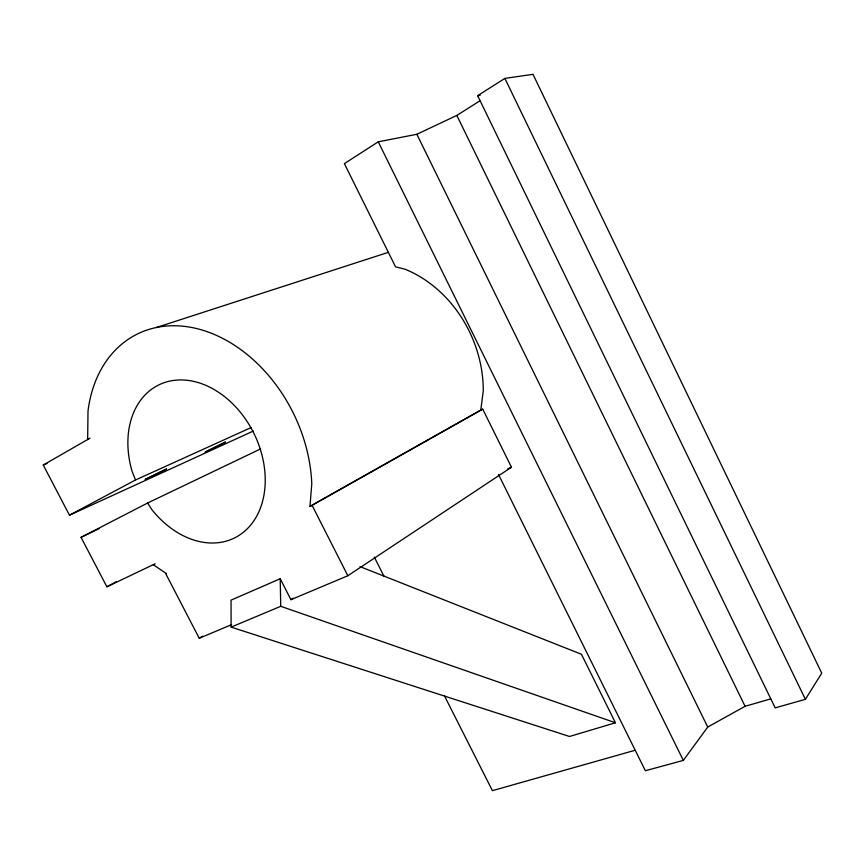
<?xml version="1.0" encoding="UTF-8"?>
<svg xmlns="http://www.w3.org/2000/svg" width="865" height="865" viewBox="0 0 865 865"><rect width="100%" height="100%" fill="white"/><g stroke="black" fill="none" stroke-linecap="round" stroke-linejoin="round"><path stroke-width="1.3" d="M87.668 439.517L88.003 411.037A139.741 104.622 63.5 0 1 204.681 330.841A139.741 104.622 63.5 0 1 311.778 483.784L309.962 506.436L482.735 409.145L511.464 467.23L347.838 575.744L290.932 599.683L280.217 578.75L231.042 600.137L231.106 627.114L569.505 736.483L615.437 722.772L581.442 654.264L360.002 566.618M309.962 506.436L480.789 410.075L483.254 390.958A115.369 95.496 65.3 0 0 404.82 269.145L395.565 266.863L344.378 163.636L378.264 141.817L416.854 134.28L456.828 115.423L480.421 100.524M805.38 699.32L821.75 673.175L532.991 74.336L504.879 78.401L477.642 95.691L775.191 707.894L805.38 699.32L504.879 78.401M498.467 474.42L645.366 770.737L683.328 760.4L707.732 727.065L745.068 706.294L770.747 698.877M290.932 599.683L293.203 598.212M153.256 564.694L166.361 573.582L165.821 573.83L199.242 638.262L202.669 636.099M253.358 431.029L69.47 515.194L43.25 465.035L89.982 438.187M69.47 515.194L135.535 479.967L251.12 427.57M260.625 448.903L147.612 503.019L81.04 537.338L106.892 586.794L116.397 581.712M81.04 537.338L99.226 528.591M106.892 586.794L155.17 563.775M480.789 410.075L482.735 409.145M507.755 468.862L511.464 467.23M199.242 638.262L231.571 624.66M231.106 627.114L280.736 606.3L615.437 722.772M43.25 465.035L47.002 463.51M156.381 327.5L388.244 252.375M634.726 750.388L492.412 790.664L444.307 695.536M477.642 95.691L480.183 95.28M147.612 503.019L151.808 509.528A85.376 63.859 63.5 0 0 260.96 506.555A85.376 63.859 63.5 0 0 196.55 382.103A85.376 63.859 63.5 0 0 132.14 471.522L135.535 479.967M312.124 505.42L347.838 575.744M374.286 557.06L384.028 576.328M378.264 141.817L683.328 760.4M416.854 134.28L707.732 727.065M456.828 115.423L745.068 706.294M280.217 578.75L280.736 606.3M205.308 452.038L225.397 442.101L205.308 452.038M145.277 479.383L166.448 469.035L145.277 479.383"/></g></svg>
